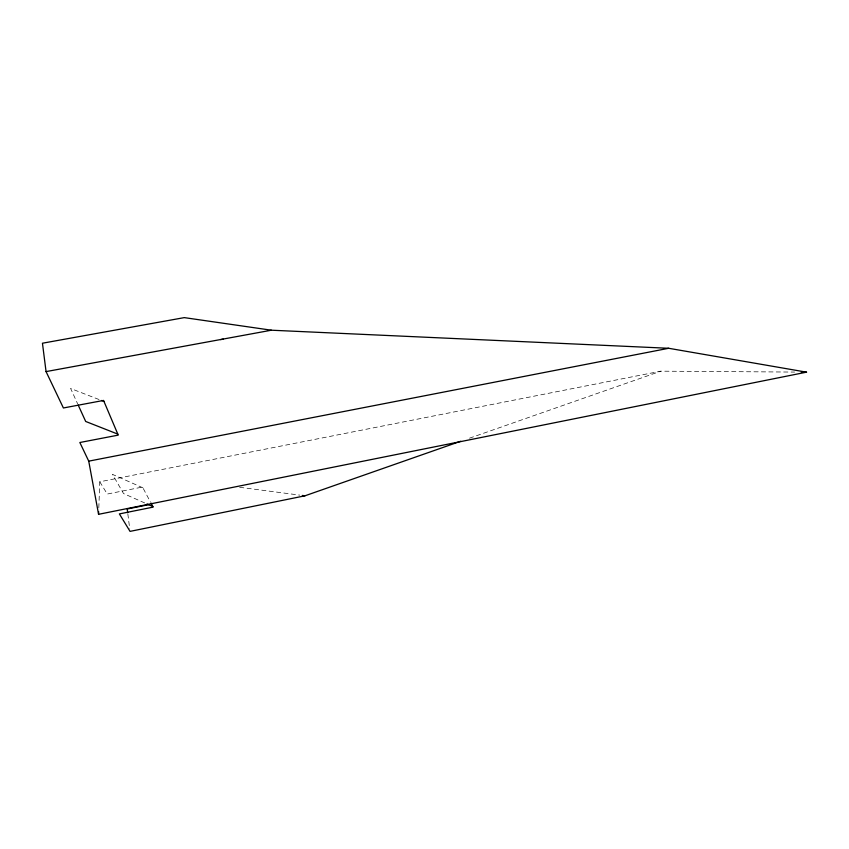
<?xml version="1.0" encoding="UTF-8"?>
<svg xmlns="http://www.w3.org/2000/svg" width="849" height="849" viewBox="0 0 849 849"><rect width="100%" height="100%" fill="white"/><g stroke="black" fill="none" stroke-linecap="round" stroke-linejoin="round"><path stroke-width="0.64" stroke-dasharray="4.25 3.18" d="M98.813 507.808L99.789 481.786L660.851 371.172L794.632 372.074M469.476 438.19L660.851 371.172M239.662 487.284L299.718 495.116M99.025 399.518L70.637 388.502L77.63 403.806M142.919 487.814L112.514 474.4L123.551 493.566L144.638 502.916M99.789 481.786L107.261 494.044L142.505 487.039L150.358 501.865M127.849 513.974L129.727 528.895"/><path stroke-width="1.27" d="M98.569 514.314L88.731 461.145L79.848 442.509L118.234 435.123L103.546 400.431L63.399 407.976L46.058 371.597L42.45 343.219L184.286 317.622L271.393 330.208L668.683 348.281L806.55 372.159L98.569 514.314L98.664 511.703M150.984 503.033L153.149 507.118L119.38 513.91L130.046 531.378L304.95 495.805L460.742 441.236M149.18 504.582L127.212 508.997L127.69 512.722M88.731 461.145L668.683 348.281M46.058 371.597L271.393 330.208M220.623 339.611L223.234 339.133M801.254 372.127L806.55 372.159M302.329 495.455L304.95 495.805M101.498 400.473L103.971 401.428M117.799 434.115L85.696 421.465L78.161 404.984M146.983 503.956L152.841 506.545"/></g></svg>
